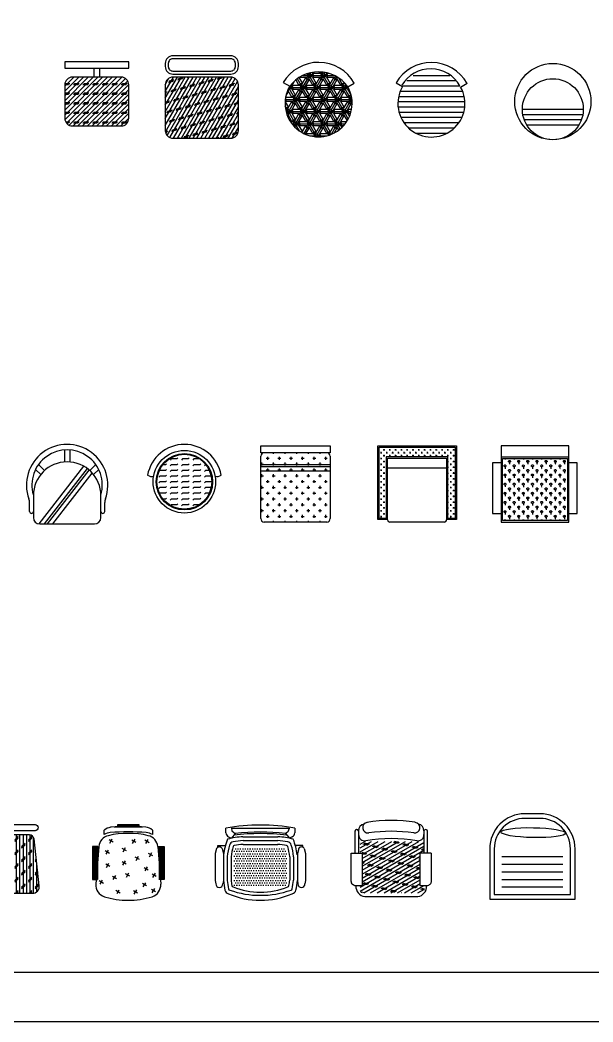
# Model space of a CAD drawing. Header units: inches. Extents: x 3.4 to 45.9, y 14.3 to 39.1.
# Drawn here: x 12.83 to 16.59, y 14.3 to 20.87 of the extents above; entities that cross this region are included whole.
import ezdxf

# ---------------------------------------------------------------- set-up
doc = ezdxf.new("R2010")
doc.units = ezdxf.units.IN
doc.header["$MEASUREMENT"] = 0
for name, color, linetype in [('02', 2, 'Continuous'), ('1', 1, 'Continuous'), ('4', 4, 'Continuous'), ('8', 8, 'Continuous'), ('kadrbm', 4, 'Continuous')]:
    doc.layers.add(name, color=color, linetype=linetype)

# ---------------------------------------------------------------- blocks, each defined once
blk = doc.blocks.new('kadrbm')
at = {"layer": 'kadrbm', "color": 4}
blk.add_lwpolyline([(0, 0), (0, 24.7972), (21, 24.7972), (21, 0), (0, 0)], close=True, dxfattribs=at)
blk.add_lwpolyline([(20.6631, 0.3257), (20.6631, 24.4603), (0.3369, 24.4603), (0.3369, 0.3257), (20.6631, 0.3257)], dxfattribs=at)

msp = doc.modelspace()

# ---------------------------------------------------------------- hatches: boundary and pattern name
at = {"layer": '4'}
h = msp.add_hatch(dxfattribs=at)
h.set_pattern_fill('DOTS', color=256, scale=0.01, style=0)
h.set_pattern_definition([(0, (-20.021928, -0.040743), (0.0079375, 0.015875), [0, -0.015875])])
h.paths.add_polyline_path([(14.5765, 15.4495), (14.237, 15.4495), (14.2292, 15.1981), (14.5843, 15.1981)])
at = {"layer": '8'}
h = msp.add_hatch(dxfattribs=at)
h.set_pattern_fill('CORK', color=256, scale=0.007, angle=45, style=0)
h.set_pattern_definition([(45, (12.818046, 5.23343), (-0.015715448, 0.015715448), []), (180, (12.83376, 5.23343), (-4e-18, -0.06286182), [0.0314309, -0.0314309]), (180, (12.83769, 5.23736), (-4e-18, -0.06286182), [0.0314309, -0.0314309]), (180, (12.84162, 5.24129), (-4e-18, -0.06286182), [0.0314309, -0.0314309])])
h.paths.add_polyline_path([(13.3533, 20.4967), (13.3133, 20.4967), (13.1733, 20.4967, 0.414214), (13.1233, 20.4467), (13.1233, 20.2267, 0.414214), (13.1733, 20.1767), (13.4933, 20.1767, 0.414214), (13.5433, 20.2267), (13.5433, 20.4467, 0.414214), (13.4933, 20.4967)])
h = msp.add_hatch(dxfattribs=at)
h.set_pattern_fill('CORK', color=256, scale=0.007, angle=60, style=0)
h.set_pattern_definition([(60, (12.151728, 5.310008), (-0.019247415, 0.0111125), []), (195, (12.16691, 5.314075), (0.01626984, -0.06071986), [0.0314309, -0.0314309]), (195, (12.169686, 5.31889), (0.01626984, -0.06071986), [0.0314309, -0.0314309]), (195, (12.172464, 5.3237), (0.01626984, -0.06071986), [0.0314309, -0.0314309])])
h.paths.add_polyline_path([(13.8325, 20.4967, 0.414214), (13.7825, 20.4467), (13.7825, 20.1467, 0.414214), (13.8325, 20.0967), (14.2125, 20.0967, 0.414214), (14.2625, 20.1467), (14.2625, 20.4467, 0.414214), (14.2125, 20.4967)])
h = msp.add_hatch(dxfattribs=at)
h.set_pattern_fill('ESCHER', color=256, scale=0.003, angle=60, style=0)
h.set_pattern_definition([(120, (11.344504, 5.30387), (-0.0457201, -0.07918943), [0.08382, -0.00762]), (240, (11.344504, 5.30387), (0.0914401, -7e-08), [0.08382, -0.00762]), (0, (11.344504, 5.30387), (0.04572, 0.0791895), [0.08382, -0.00762]), (120, (11.348314, 5.310465), (-0.0457201, -0.07918943), [0.01524, -0.0762]), (0, (11.348314, 5.310465), (0.04572, 0.0791895), [0.01524, -0.0762]), (120, (11.336884, 5.30387), (-0.0457201, -0.07918943), [0.01524, -0.0762]), (240, (11.336884, 5.30387), (0.0914401, -7e-08), [0.01524, -0.0762]), (0, (11.348314, 5.29727), (0.04572, 0.0791895), [0.01524, -0.0762]), (240, (11.348314, 5.29727), (0.0914401, -7e-08), [0.01524, -0.0762]), (120, (11.329264, 5.27747), (-0.0457201, -0.07918943), [0.01524, -0.0762]), (0, (11.329264, 5.27747), (0.04572, 0.0791895), [0.01524, -0.0762]), (120, (11.374984, 5.30387), (-0.0457201, -0.07918943), [0.01524, -0.0762]), (240, (11.374984, 5.30387), (0.0914401, -7e-08), [0.01524, -0.0762]), (0, (11.329264, 5.33026), (0.04572, 0.0791895), [0.01524, -0.0762]), (240, (11.329264, 5.33026), (0.0914401, -7e-08), [0.01524, -0.0762]), (60, (11.340694, 5.32366), (-0.0914401, 7e-08), [0.05334, -0.0381]), (60, (11.363554, 5.310465), (-0.0914401, 7e-08), [0.05334, -0.0381]), (180, (11.329264, 5.317064), (-0.04572, -0.0791895), [0.05334, -0.0381]), (180, (11.329264, 5.29067), (-0.04572, -0.0791895), [0.05334, -0.0381]), (300, (11.340694, 5.28407), (0.0914401, 7e-08), [0.05334, -0.0381]), (300, (11.363554, 5.29727), (0.0914401, 7e-08), [0.05334, -0.0381])])
h.paths.add_polyline_path([(14.5988, 20.437, 1.730163), (14.98, 20.4333, 0.505688)])
h = msp.add_hatch(dxfattribs=at)
h.set_pattern_fill('CROSS', color=256, scale=0.003, style=0)
h.set_pattern_definition([(0, (11.879083, 4.5472), (0.01905, 0.01905), [0.009525, -0.028575]), (90, (11.883845, 4.542438), (-0.01905, 0.01905), [0.009525, -0.028575])])
h.paths.add_polyline_path([(15.1864, 18.0709), (15.1864, 17.6041), (15.2313, 17.6041), (15.2313, 18.0077), (15.6353, 18.0077), (15.6353, 17.6041), (15.6835, 17.6041), (15.6835, 18.0709)])
h = msp.add_hatch(dxfattribs=at)
h.set_pattern_fill('CROSS', color=256, scale=0.006, style=0)
h.set_pattern_definition([(0, (12.692976, 4.510594), (0.0381, 0.0381), [0.01905, -0.05715]), (90, (12.7025, 4.50107), (-0.0381, 0.0381), [0.01905, -0.05715])])
h.paths.add_polyline_path([(14.8642, 17.9165), (14.4097, 17.9165), (14.4097, 17.6029, 0.414214), (14.4324, 17.5802), (14.8415, 17.5802, 0.414214), (14.8642, 17.6029)])
h.paths.add_polyline_path([(14.8642, 17.9438), (14.4097, 17.9438), (14.4097, 17.9165), (14.8642, 17.9165)])
h.paths.add_polyline_path([(14.8642, 17.9574), (14.4097, 17.9574), (14.4097, 17.9438), (14.8642, 17.9438)])
h.paths.add_polyline_path([(14.8642, 18.012, 0.414214), (14.8415, 18.0347), (14.4324, 18.0347, 0.414214), (14.4097, 18.012), (14.4097, 17.9574), (14.8642, 17.9574)])
h = msp.add_hatch(dxfattribs=at)
h.set_pattern_fill('BLOON2', color=256, scale=0.06, style=0)
h.set_pattern_definition([(71.5651, (11.085047, 4.5682), (-7e-08, 0.059999987), [0.00189738, -0.1878393]), (71.5651, (11.085647, 4.57), (-7e-08, 0.059999987), [0.00189738, -0.1878393]), (45, (11.086247, 4.5718), (0, 0.06000002), [0.00254556, -0.08230722]), (18.4349, (11.088047, 4.5736), (0.120000026, 0.059999904), [0.00189738, -0.1878393]), (18.4349, (11.089847, 4.5742), (0.120000026, 0.059999904), [0.00189738, -0.1878393]), (341.5651, (11.091647, 4.5748), (0.059999987, 7e-08), [0.00189738, -0.1878393]), (341.5651, (11.093447, 4.5742), (0.059999987, 7e-08), [0.00189738, -0.1878393]), (303.6901, (11.095247, 4.5736), (0.060000013, -0.059999945), [0.00216336, -0.21416976]), (303.6901, (11.096447, 4.5718), (0.060000013, -0.059999945), [0.00216336, -0.21416976]), (270, (11.097647, 4.57), (0.06, -0.06), [0.0018, -0.0582]), (270, (11.097647, 4.5682), (0.06, -0.06), [0.0018, -0.0582]), (236.3099, (11.097647, 4.5664), (-0.06000008, -0.119999973), [0.00216336, -0.21416976]), (225, (11.096447, 4.5646), (-7e-18, -0.06000002), [0.00169704, -0.08315574]), (213.6901, (11.095247, 4.5634), (-0.059999945, -0.060000013), [0.00216336, -0.21416976]), (180, (11.093447, 4.5622), (-0.06, -0.06), [0.0012, -0.0588]), (180, (11.091047, 4.5622), (-0.06, -0.06), [0.0012, -0.0588]), (146.3099, (11.089847, 4.5622), (-0.119999973, 0.06000008), [0.00216336, -0.21416976]), (146.3099, (11.088047, 4.5634), (-0.119999973, 0.06000008), [0.00216336, -0.21416976]), (108.4349, (11.086247, 4.5646), (-0.059999904, 0.120000026), [0.00189738, -0.1878393]), (108.4349, (11.085647, 4.5664), (-0.059999904, 0.120000026), [0.00189738, -0.1878393]), (225, (11.091047, 4.5622), (-7e-18, -0.06000002), [0.00084852, -0.08400426]), (315, (11.090447, 4.5616), (0.06000002, -1e-17), [0.00084852, -0.08400426]), (45, (11.091047, 4.561), (0, 0.06000002), [0.00084852, -0.08400426]), (270, (11.092247, 4.5622), (0.06, -0.06), [0.0006, -0.0594]), (270, (11.092247, 4.5616), (0.06, -0.06), [0.0006, -0.0594]), (135, (11.092247, 4.561), (-0.06000002, 0), [0.00084852, -0.08400426]), (270, (11.091647, 4.5616), (0.06, -0.06), [0.0024, -0.0576]), (270, (11.091647, 4.5592), (0.06, -0.06), [0.0018, -0.0582]), (288.4349, (11.091647, 4.5574), (0.059999904, -0.120000026), [0.00189738, -0.1878393]), (255.9638, (11.092247, 4.555601), (6e-08, -0.060000035), [0.00247386, -0.2449125]), (288.4349, (11.091647, 4.5532), (0.059999904, -0.120000026), [0.00189738, -0.1878393]), (251.5651, (11.092247, 4.5514), (7e-08, -0.059999987), [0.00189738, -0.1878393]), (251.5651, (11.121647, 4.5814), (7e-08, -0.059999987), [0.00189738, -0.1878393]), (296.5651, (11.121047, 4.5826), (0.06000008, -0.05999995), [0.00134166, -0.13282242]), (270, (11.121047, 4.585), (0.06, -0.06), [0.0024, -0.0576]), (270, (11.121047, 4.5868), (0.06, -0.06), [0.0018, -0.0582]), (270, (11.121047, 4.5886), (0.06, -0.06), [0.0018, -0.0582]), (270, (11.121047, 4.591), (0.06, -0.06), [0.0024, -0.0576]), (180, (11.121647, 4.591), (-0.06, -0.06), [0.0006, -0.0594]), (0, (11.121647, 4.591), (0.06, 0.06), [0, -0.06]), (270, (11.121647, 4.5916), (0.06, -0.06), [0.0006, -0.0594]), (0, (11.120447, 4.591), (0.06, 0.06), [0.0006, -0.0594]), (0, (11.119847, 4.591), (0.06, 0.06), [0.0006, -0.0594]), (225, (11.120447, 4.5916), (-7e-18, -0.06000002), [0.00084852, -0.08400426]), (108.4349, (11.115047, 4.5958), (-0.059999904, 0.120000026), [0.00189738, -0.1878393]), (108.4349, (11.115647, 4.594), (-0.059999904, 0.120000026), [0.00189738, -0.1878393]), (146.3099, (11.117447, 4.5928), (-0.119999973, 0.06000008), [0.00216336, -0.21416976]), (161.5651, (11.119247, 4.5922), (-0.059999987, -7e-08), [0.00189738, -0.1878393]), (153.4349, (11.120447, 4.5916), (-0.06, 2.4e-08), [0.00134166, -0.13282242]), (206.5651, (11.122847, 4.5922), (-0.05999995, -0.06000008), [0.00134166, -0.13282242]), (198.4349, (11.124647, 4.5928), (-0.120000026, -0.059999904), [0.00189738, -0.1878393]), (225, (11.125847, 4.594), (-7e-18, -0.06000002), [0.00169704, -0.08315574]), (236.3099, (11.127047, 4.5958), (-0.06000008, -0.119999973), [0.00216336, -0.21416976]), (270, (11.127047, 4.5976), (0.06, -0.06), [0.0018, -0.0582]), (270, (11.127047, 4.6), (0.06, -0.06), [0.0024, -0.0576]), (303.6901, (11.125847, 4.6018), (0.060000013, -0.059999945), [0.00216336, -0.21416976]), (315, (11.124647, 4.603), (0.06000002, -1e-17), [0.00169704, -0.08315574]), (341.5651, (11.122847, 4.6036), (0.059999987, 7e-08), [0.00189738, -0.1878393]), (341.5651, (11.121047, 4.6042), (0.059999987, 7e-08), [0.00189738, -0.1878393]), (18.4349, (11.119247, 4.6036), (0.120000026, 0.059999904), [0.00189738, -0.1878393]), (18.4349, (11.117447, 4.603), (0.120000026, 0.059999904), [0.00189738, -0.1878393]), (33.6901, (11.115647, 4.6018), (0.059999945, 0.060000013), [0.00216336, -0.21416976]), (71.5651, (11.115047, 4.6), (-7e-08, 0.059999987), [0.00189738, -0.1878393]), (75.9638, (11.114447, 4.597601), (-6e-08, 0.060000035), [0.00247386, -0.2449125])])
h.paths.add_polyline_path([(15.995, 17.9961), (15.995, 17.5907), (16.4223, 17.5907), (16.4223, 17.9961)])
h = msp.add_hatch(dxfattribs=at)
h.set_pattern_fill('CORK', color=256, scale=0.007, angle=90, style=0)
h.set_pattern_definition([(90, (-1.150316, -1.30482), (-0.022225, 1e-18), []), (225, (-1.1392, -1.29371), (0.04445002, -0.04445002), [0.03143091, -0.03143091]), (225, (-1.1392, -1.28815), (0.04445002, -0.04445002), [0.03143091, -0.03143091]), (225, (-1.1392, -1.282595), (0.04445002, -0.04445002), [0.03143091, -0.03143091])])
h.paths.add_polyline_path([(12.5812, 15.5287, 0.382162), (12.5514, 15.502), (12.5174, 15.1959, 0.447008), (12.5621, 15.146), (12.9115, 15.146, 0.447008), (12.9563, 15.1959), (12.9222, 15.502, 0.382162), (12.8924, 15.5287)])
h = msp.add_hatch(dxfattribs=at)
h.set_pattern_fill('CORK', color=256, scale=0.007, angle=30, style=0)
h.set_pattern_definition([(30, (0.427906, -13.535573), (-0.0111125, 0.019247415), []), (165, (0.443086, -13.53964), (-0.01626984, -0.06071986), [0.03143091, -0.03143091]), (165, (0.4479, -13.53686), (-0.01626984, -0.06071986), [0.03143091, -0.03143091]), (165, (0.45271, -13.534085), (-0.01626984, -0.06071986), [0.03143091, -0.03143091])])
h.paths.add_polyline_path([(15.4559, 15.4098), (15.4797, 15.4098), (15.4797, 15.4866), (15.0603, 15.4866), (15.0603, 15.4098), (15.0749, 15.4098), (15.0749, 15.1954), (15.0603, 15.1954), (15.0603, 15.149), (15.4823, 15.149), (15.4823, 15.1954), (15.4559, 15.1954)])

# ---------------------------------------------------------------- linework, layer by layer
at = {"layer": '02'}
for p, q in [((13.4508, 15.5812), (13.6289, 15.5812)), ((13.4508, 15.5784), (13.4508, 15.5812)), ((13.4724, 15.5955), (13.6081, 15.5955)), ((13.4724, 15.5888), (13.6081, 15.5888)), ((13.6289, 15.5812), (13.6289, 15.5784)), ((13.3129, 15.4536), (13.3129, 15.2367)), ((13.3183, 15.4536), (13.3183, 15.2367)), ((13.3245, 15.4536), (13.3245, 15.2367)), ((13.3313, 15.4536), (13.3313, 15.2367)), ((13.338, 15.4536), (13.338, 15.2367)), ((13.7418, 15.4536), (13.7418, 15.2367)), ((13.7485, 15.4536), (13.7485, 15.2367)), ((13.7552, 15.4536), (13.7552, 15.2367)), ((13.7615, 15.4536), (13.7615, 15.2367)), ((13.7668, 15.4536), (13.7668, 15.2367))]:
    msp.add_line(p, q, dxfattribs=at)
at = {"layer": '1'}
for p, q in [((13.8652, 18), (13.8586, 17.9934)), ((13.9402, 18), (13.9336, 17.9934)), ((13.7836, 17.9559), (13.7669, 17.9559)), ((13.7902, 17.9625), (13.7836, 17.9559)), ((13.8211, 17.9934), (13.8145, 17.9867)), ((13.8211, 17.9559), (13.8145, 17.9492)), ((13.8586, 17.9934), (13.8211, 17.9934)), ((13.8586, 17.9559), (13.8211, 17.9559)), ((13.8652, 17.9625), (13.8586, 17.9559)), ((13.8961, 17.9934), (13.8895, 17.9867)), ((13.8961, 17.9559), (13.8895, 17.9492)), ((13.9336, 17.9934), (13.8961, 17.9934)), ((13.9336, 17.9559), (13.8961, 17.9559)), ((13.9402, 17.9625), (13.9336, 17.9559)), ((13.9711, 17.9934), (13.9645, 17.9867)), ((13.9711, 17.9559), (13.9645, 17.9492)), ((14.0086, 17.9934), (13.9711, 17.9934)), ((14.0086, 17.9559), (13.9711, 17.9559)), ((14.0087, 17.9934), (14.0086, 17.9934)), ((14.0152, 17.9625), (14.0086, 17.9559)), ((14.0461, 17.9559), (14.0395, 17.9492)), ((14.0492, 17.9559), (14.0461, 17.9559)), ((13.7461, 17.8809), (13.7395, 17.8742)), ((13.7461, 17.9184), (13.7424, 17.9146)), ((13.7836, 17.9184), (13.7461, 17.9184)), ((13.7836, 17.8809), (13.7461, 17.8809)), ((13.7902, 17.925), (13.7836, 17.9184)), ((13.7902, 17.8875), (13.7836, 17.8809)), ((13.8211, 17.9184), (13.8145, 17.9117)), ((13.8211, 17.8809), (13.8145, 17.8742)), ((13.8586, 17.9184), (13.8211, 17.9184)), ((13.8586, 17.8809), (13.8211, 17.8809)), ((13.8652, 17.925), (13.8586, 17.9184)), ((13.8652, 17.8875), (13.8586, 17.8809)), ((13.8961, 17.9184), (13.8895, 17.9117)), ((13.8961, 17.8809), (13.8895, 17.8742)), ((13.9336, 17.9184), (13.8961, 17.9184)), ((13.9336, 17.8809), (13.8961, 17.8809)), ((13.9402, 17.925), (13.9336, 17.9184)), ((13.9402, 17.8875), (13.9336, 17.8809)), ((13.9711, 17.9184), (13.9645, 17.9117)), ((13.9711, 17.8809), (13.9645, 17.8742)), ((14.0086, 17.9184), (13.9711, 17.9184)), ((14.0086, 17.8809), (13.9711, 17.8809)), ((14.0152, 17.925), (14.0086, 17.9184)), ((14.0152, 17.8875), (14.0086, 17.8809)), ((14.0461, 17.9184), (14.0395, 17.9117)), ((14.0461, 17.8809), (14.0395, 17.8742)), ((14.072, 17.9184), (14.0461, 17.9184)), ((14.0836, 17.8809), (14.0461, 17.8809)), ((14.0841, 17.8814), (14.0836, 17.8809)), ((13.7461, 17.8434), (13.7395, 17.8367)), ((13.7461, 17.8059), (13.7395, 17.7992)), ((13.7836, 17.8434), (13.7461, 17.8434)), ((13.7836, 17.8059), (13.7461, 17.8059)), ((13.7902, 17.85), (13.7836, 17.8434)), ((13.7902, 17.8125), (13.7836, 17.8059)), ((13.8211, 17.8434), (13.8145, 17.8367)), ((13.8211, 17.8059), (13.8145, 17.7992)), ((13.8586, 17.8434), (13.8211, 17.8434)), ((13.8586, 17.8059), (13.8211, 17.8059)), ((13.8652, 17.85), (13.8586, 17.8434)), ((13.8652, 17.8125), (13.8586, 17.8059)), ((13.8961, 17.8434), (13.8895, 17.8367)), ((13.8961, 17.8059), (13.8895, 17.7992)), ((13.9336, 17.8434), (13.8961, 17.8434)), ((13.9336, 17.8059), (13.8961, 17.8059)), ((13.9402, 17.85), (13.9336, 17.8434)), ((13.9402, 17.8125), (13.9336, 17.8059)), ((13.9711, 17.8434), (13.9645, 17.8367)), ((13.9711, 17.8059), (13.9645, 17.7992)), ((14.0086, 17.8434), (13.9711, 17.8434)), ((14.0086, 17.8059), (13.9711, 17.8059)), ((14.0152, 17.85), (14.0086, 17.8434)), ((14.0152, 17.8125), (14.0086, 17.8059)), ((14.0461, 17.8434), (14.0395, 17.8367)), ((14.0461, 17.8059), (14.0395, 17.7992)), ((14.0836, 17.8434), (14.0461, 17.8434)), ((14.0836, 17.8059), (14.0461, 17.8059)), ((14.088, 17.8477), (14.0836, 17.8434)), ((14.084, 17.8062), (14.0836, 17.8059)), ((13.7461, 17.7684), (13.7452, 17.7674)), ((13.7836, 17.7684), (13.7461, 17.7684)), ((13.7902, 17.775), (13.7836, 17.7684)), ((13.7902, 17.7375), (13.7836, 17.7309)), ((13.8211, 17.7684), (13.8145, 17.7617)), ((13.8586, 17.7684), (13.8211, 17.7684)), ((13.8652, 17.775), (13.8586, 17.7684)), ((13.8652, 17.7375), (13.8586, 17.7309)), ((13.8961, 17.7684), (13.8895, 17.7617)), ((13.9336, 17.7684), (13.8961, 17.7684)), ((13.9402, 17.775), (13.9336, 17.7684)), ((13.9402, 17.7375), (13.9336, 17.7309)), ((13.9711, 17.7684), (13.9645, 17.7617)), ((14.0086, 17.7684), (13.9711, 17.7684)), ((14.0152, 17.775), (14.0086, 17.7684)), ((14.0152, 17.7375), (14.0086, 17.7309)), ((14.0461, 17.7684), (14.0395, 17.7617)), ((14.0713, 17.7684), (14.0461, 17.7684)), ((13.7836, 17.7309), (13.7681, 17.7309)), ((13.8211, 17.7309), (13.8145, 17.7242)), ((13.8211, 17.6934), (13.8168, 17.689)), ((13.8586, 17.7309), (13.8211, 17.7309)), ((13.8586, 17.6934), (13.8211, 17.6934)), ((13.8652, 17.7), (13.8586, 17.6934)), ((13.8961, 17.7309), (13.8895, 17.7242)), ((13.8961, 17.6934), (13.8895, 17.6867)), ((13.9336, 17.7309), (13.8961, 17.7309)), ((13.9336, 17.6934), (13.8961, 17.6934)), ((13.9402, 17.7), (13.9336, 17.6934)), ((13.9711, 17.7309), (13.9645, 17.7242)), ((13.9711, 17.6934), (13.9645, 17.6867)), ((14.0086, 17.7309), (13.9711, 17.7309)), ((14.0063, 17.6934), (13.9711, 17.6934)), ((14.0152, 17.7), (14.0137, 17.6985)), ((14.0461, 17.7309), (14.0395, 17.7242)), ((14.0479, 17.7309), (14.0461, 17.7309))]:
    msp.add_line(p, q, dxfattribs=at)
at = {"layer": '4'}
for p, q in [((13.5433, 20.5967), (13.1233, 20.5967)), ((13.1233, 20.5967), (13.1233, 20.5567)), ((13.5433, 20.5567), (13.5433, 20.5967)), ((13.1233, 20.5567), (13.5433, 20.5567)), ((13.4933, 20.4967), (13.1733, 20.4967)), ((13.3133, 20.5567), (13.3133, 20.4967)), ((13.3533, 20.4967), (13.3533, 20.5567)), ((15.4087, 20.5084), (15.6488, 20.5084)), ((13.1233, 20.4467), (13.1233, 20.2267)), ((13.5433, 20.2267), (13.5433, 20.4467)), ((14.5567, 20.4613), (14.5988, 20.437)), ((14.98, 20.4333), (15.0222, 20.4576)), ((15.297, 20.46), (15.3391, 20.4356)), ((15.3416, 20.4397), (15.7158, 20.4397)), ((15.3678, 20.474), (15.6896, 20.474)), ((15.7204, 20.432), (15.7625, 20.4563)), ((15.3138, 20.371), (15.7436, 20.371)), ((15.3243, 20.4053), (15.7331, 20.4053)), ((15.3091, 20.3366), (15.7483, 20.3366)), ((15.3098, 20.3023), (15.7476, 20.3023)), ((15.316, 20.268), (15.7415, 20.268)), ((15.3281, 20.2336), (15.7293, 20.2336)), ((16.1253, 20.2866), (16.5253, 20.2866)), ((16.1282, 20.2527), (16.5224, 20.2527)), ((13.1733, 20.1767), (13.4933, 20.1767)), ((15.3475, 20.1993), (15.7099, 20.1993)), ((16.1371, 20.2188), (16.5134, 20.2188)), ((16.1531, 20.1848), (16.4974, 20.1848)), ((15.3767, 20.1649), (15.6807, 20.1649)), ((15.4239, 20.1306), (15.6335, 20.1306)), ((14.4097, 18.0802), (14.8642, 18.0802)), ((14.4097, 18.0347), (14.4097, 18.0802)), ((14.8642, 18.0802), (14.8642, 18.0347)), ((15.177, 18.0802), (15.6931, 18.0802)), ((15.177, 17.5963), (15.177, 18.0802)), ((15.6931, 18.0802), (15.6931, 17.5963)), ((16.4301, 18.0802), (15.9857, 18.0802)), ((15.9857, 18.0802), (15.9857, 17.5802)), ((16.4301, 17.5802), (16.4301, 18.0802)), ((13.1209, 18.0527), (13.1209, 17.974)), ((13.1566, 18.0527), (13.1566, 17.974)), ((14.8642, 18.0347), (14.4097, 18.0347)), ((14.4097, 17.6029), (14.4097, 18.012)), ((14.8642, 18.012), (14.8642, 17.6029)), ((15.2415, 17.9995), (15.6286, 17.9995)), ((15.2415, 17.5952), (15.2415, 17.9995)), ((15.6286, 17.9995), (15.6286, 17.5952)), ((16.4301, 18.0061), (15.9857, 18.0061)), ((12.9898, 17.9172), (12.9506, 17.9564)), ((12.9553, 17.5675), (13.2485, 17.9457)), ((13.3269, 17.9564), (13.2877, 17.9172)), ((14.4097, 17.9574), (14.8642, 17.9574)), ((14.4097, 17.9438), (14.8642, 17.9438)), ((15.2415, 17.935), (15.6286, 17.935)), ((15.9857, 17.9691), (15.9301, 17.9691)), ((15.9301, 17.9691), (15.9301, 17.6357)), ((16.4857, 17.9691), (16.4301, 17.9691)), ((16.4857, 17.6357), (16.4857, 17.9691)), ((12.9653, 17.8911), (12.9316, 17.9248)), ((12.9899, 17.5672), (13.2715, 17.9306)), ((13.0108, 17.5672), (13.2844, 17.9202)), ((13.0456, 17.5672), (13.3041, 17.9007)), ((13.3458, 17.9248), (13.3122, 17.8911)), ((14.4097, 17.9165), (14.8642, 17.9165)), ((12.9171, 17.7531), (12.9171, 17.6101)), ((13.3604, 17.6101), (13.3604, 17.7531)), ((12.8921, 17.6493), (12.8921, 17.7075)), ((13.3854, 17.6493), (13.3854, 17.7075)), ((15.9301, 17.6357), (15.9857, 17.6357)), ((16.4301, 17.6357), (16.4857, 17.6357)), ((12.96, 17.5672), (13.3175, 17.5672)), ((14.8415, 17.5802), (14.4324, 17.5802)), ((15.2415, 17.5963), (15.177, 17.5963)), ((15.6136, 17.5802), (15.2565, 17.5802)), ((15.6931, 17.5963), (15.6286, 17.5963)), ((15.9857, 17.5802), (16.4301, 17.5802)), ((13.4724, 15.5964), (13.6081, 15.5964)), ((13.4724, 15.5812), (13.4724, 15.5964)), ((13.6081, 15.5964), (13.6081, 15.5812)), ((14.181, 15.5427), (14.18, 15.5729)), ((14.2181, 15.5729), (14.5954, 15.5729)), ((14.2181, 15.5729), (14.2196, 15.5548)), ((14.5954, 15.5729), (14.595, 15.5679)), ((14.6335, 15.5729), (14.6325, 15.5427)), ((13.3818, 15.532), (13.3818, 15.5607)), ((13.698, 15.5607), (13.698, 15.532)), ((14.1977, 15.5167), (14.2162, 15.5076)), ((14.2416, 15.5378), (14.2162, 15.5076)), ((14.2196, 15.5548), (14.2416, 15.5378)), ((14.2924, 15.5161), (14.521, 15.5161)), ((14.5835, 15.5468), (14.5718, 15.5378)), ((14.5718, 15.5378), (14.5972, 15.5076)), ((14.6158, 15.5167), (14.5972, 15.5076)), ((15.0268, 15.5526), (15.0268, 15.4098)), ((15.0511, 15.5526), (15.0511, 15.4098)), ((15.4797, 15.5526), (15.4797, 15.4098)), ((15.5035, 15.4098), (15.5035, 15.5526)), ((13.3053, 15.4536), (13.3053, 15.2367)), ((13.3413, 15.4536), (13.3053, 15.4536)), ((13.3467, 15.4522), (13.3271, 15.2062)), ((13.4411, 15.4807), (13.4136, 15.4965)), ((13.4194, 15.4748), (13.4353, 15.5023)), ((13.5279, 15.4241), (13.5004, 15.44)), ((13.5062, 15.4183), (13.522, 15.4458)), ((13.5903, 15.4786), (13.5628, 15.4944)), ((13.5686, 15.4727), (13.5845, 15.5002)), ((13.677, 15.4775), (13.6495, 15.4934)), ((13.6553, 15.4717), (13.6706, 15.4981)), ((13.7331, 15.4522), (13.7527, 15.2062)), ((13.7385, 15.4536), (13.7744, 15.4536)), ((13.7744, 15.4536), (13.7744, 15.2367)), ((14.119, 15.4407), (14.1103, 15.4075)), ((14.1273, 15.4583), (14.1772, 15.4583)), ((14.1273, 15.4501), (14.1273, 15.4583)), ((14.1557, 15.4407), (14.1644, 15.4075)), ((14.2932, 15.4911), (14.5203, 15.4911)), ((14.2937, 15.4661), (14.5203, 15.4661)), ((14.6861, 15.4583), (14.6363, 15.4583)), ((14.6578, 15.4407), (14.6491, 15.4075)), ((14.6861, 15.4501), (14.6861, 15.4583)), ((14.6945, 15.4407), (14.7032, 15.4075)), ((13.4168, 15.4078), (13.3893, 15.4237)), ((13.3951, 15.402), (13.411, 15.4295)), ((13.6135, 15.3675), (13.586, 15.3834)), ((13.5918, 15.3617), (13.6077, 15.3892)), ((13.7003, 15.3908), (13.6728, 15.4066)), ((13.6786, 15.385), (13.6944, 15.4125)), ((14.1103, 15.4075), (14.1103, 15.2297)), ((14.1644, 15.4075), (14.1644, 15.2297)), ((14.1894, 15.3853), (14.1894, 15.2316)), ((14.2144, 15.3841), (14.2144, 15.233)), ((14.5991, 15.3841), (14.5991, 15.233)), ((14.6241, 15.3843), (14.6241, 15.2316)), ((14.6491, 15.4075), (14.6491, 15.2297)), ((14.7032, 15.4075), (14.7032, 15.2297)), ((15.991, 15.3873), (16.391, 15.3873)), ((13.4192, 15.321), (13.3917, 15.3369)), ((13.3975, 15.3152), (13.4134, 15.3427)), ((13.5268, 15.3373), (13.4993, 15.3532)), ((13.5051, 15.3315), (13.521, 15.359)), ((13.6715, 15.2981), (13.644, 15.314)), ((13.6498, 15.2923), (13.6657, 15.3198)), ((15.991, 15.3373), (16.391, 15.3373)), ((13.4633, 15.2412), (13.4358, 15.2571)), ((13.4416, 15.2354), (13.4575, 15.2629)), ((13.55, 15.2575), (13.5225, 15.2734)), ((13.5283, 15.2517), (13.5442, 15.2792)), ((13.7235, 15.2554), (13.696, 15.2713)), ((13.7018, 15.2496), (13.7177, 15.2771)), ((15.991, 15.2873), (16.391, 15.2873)), ((13.3053, 15.2367), (13.3384, 15.2367)), ((13.3765, 15.2111), (13.349, 15.2269)), ((13.3548, 15.2052), (13.3707, 15.2327)), ((13.66, 15.194), (13.6325, 15.2099)), ((13.6383, 15.1882), (13.6542, 15.2157)), ((13.6974, 15.1501), (13.7133, 15.1776)), ((13.7744, 15.2367), (13.7413, 15.2367)), ((14.1103, 15.2297), (14.1142, 15.2075)), ((14.1644, 15.2297), (14.1604, 15.2075)), ((14.6491, 15.2297), (14.653, 15.2075)), ((14.7032, 15.2297), (14.6992, 15.2075)), ((15.991, 15.2373), (16.391, 15.2373)), ((15.991, 15.1873), (16.391, 15.1873)), ((13.4865, 15.1476), (13.459, 15.1634)), ((13.4662, 15.1441), (13.4807, 15.1692)), ((13.6011, 15.1465), (13.5736, 15.1624)), ((13.5794, 15.1407), (13.5952, 15.1682)), ((13.7191, 15.1559), (13.6916, 15.1717))]:
    msp.add_line(p, q, dxfattribs=at)
for points in [[(13.8325, 20.5167), (14.2125, 20.5167, 0.414214), (14.2625, 20.5667), (14.2625, 20.5867, 0.414214), (14.2125, 20.6367), (13.8325, 20.6367, 0.414214), (13.7825, 20.5867), (13.7825, 20.5667, 0.414214)], [(13.8325, 20.5367), (14.2125, 20.5367, 0.414214), (14.2425, 20.5667), (14.2425, 20.5867, 0.414214), (14.2125, 20.6167), (13.8325, 20.6167, 0.414214), (13.8025, 20.5867), (13.8025, 20.5667, 0.414214)], [(14.2125, 20.0967, 0.414214), (14.2625, 20.1467), (14.2625, 20.4467, 0.414214), (14.2125, 20.4967), (13.8325, 20.4967, 0.414214), (13.7825, 20.4467), (13.7825, 20.1467, 0.414214), (13.8325, 20.0967)], [(15.911, 15.1073), (16.471, 15.1073), (16.471, 15.4373, 0.414214), (16.241, 15.6673), (16.141, 15.6673, 0.414214), (15.911, 15.4373)], [(15.941, 15.1373), (16.441, 15.1373), (16.441, 15.4373, 0.414214), (16.241, 15.6373), (16.141, 15.6373, 0.414214), (15.941, 15.4373)], [(12.5453, 15.556, -1), (12.5453, 15.596), (12.9283, 15.596, -1), (12.9283, 15.556)], [(12.5174, 15.1959, 0.447008), (12.5621, 15.146), (12.9115, 15.146, 0.447008), (12.9563, 15.1959), (12.9222, 15.502, 0.382162), (12.8924, 15.5287), (12.5812, 15.5287, 0.382162), (12.5514, 15.502)]]:
    msp.add_lwpolyline(points, format="xyb", close=True, dxfattribs=at)
for points in [[(14.1099, 17.8798, 0.198912), (14.1493, 17.8867, 0.8391), (13.6667, 17.8867, 0.198912), (13.7061, 17.8798)], [(15.003, 15.4098), (15.0749, 15.4098), (15.0749, 15.1954), (15.033, 15.1954, -0.414214), (15.003, 15.2254), (15.003, 15.4098)], [(15.5273, 15.4098), (15.5273, 15.2254, -0.414214), (15.4973, 15.1954), (15.4559, 15.1954), (15.4559, 15.4098)]]:
    msp.add_lwpolyline(points, format="xyb", dxfattribs=at)
for points in [[(15.1864, 18.0709), (15.6835, 18.0709), (15.6835, 17.6041), (15.6353, 17.6041), (15.6353, 18.0077), (15.2313, 18.0077), (15.2313, 17.6041), (15.1864, 17.6041)], [(15.995, 17.9961), (16.4223, 17.9961), (16.4223, 17.5907), (15.995, 17.5907)]]:
    msp.add_lwpolyline(points, close=True, dxfattribs=at)
for points in [[(15.5273, 15.4098), (15.4559, 15.4098)], [(15.0911, 15.124), (15.4392, 15.124)]]:
    msp.add_lwpolyline(points, dxfattribs=at)
for centre, radius in [((16.3253, 20.3366), 0.25), ((16.3253, 20.2866), 0.2), ((13.908, 17.8442), 0.205), ((13.908, 17.8442), 0.185), ((13.908, 17.8442), 0.18)]:
    msp.add_circle(centre, radius, dxfattribs=at)
for centre, radius, start, end in [((14.7884, 20.3253), 0.2686, 29.46963, 149.59689), ((15.5287, 20.324), 0.2686, 29.46963, 149.59689), ((13.1733, 20.4467), 0.05, 90, 180), ((13.4933, 20.4467), 0.05, 0, 90), ((14.7881, 20.2949), 0.2367, 35.80326, 143.10401), ((15.5242, 20.3317), 0.22, 29.39952, 149.50776), ((14.7884, 20.3253), 0.22, 149.50776, 29.39952), ((15.5287, 20.324), 0.22, 149.50776, 29.39952), ((13.1733, 20.2267), 0.05, 180, 270), ((13.4933, 20.2267), 0.05, 270, 0), ((13.1387, 17.8224), 0.2668, 340.14491, 199.85472), ((13.1387, 17.8224), 0.231, 343.58178, 196.41821), ((14.4324, 18.012), 0.0227, 90, 180), ((14.8415, 18.012), 0.0227, 0, 90), ((13.1387, 17.7531), 0.2216, 0, 180), ((12.8205, 17.7075), 0.0715, 0, 19.8549), ((13.4569, 17.7075), 0.0715, 160.14509, 180), ((12.9046, 17.6493), 0.0125, 180, 0), ((12.96, 17.6101), 0.0429, 180, 270), ((13.3175, 17.6101), 0.0429, 270, 0), ((13.3729, 17.6493), 0.0125, 180, 0), ((14.4324, 17.6029), 0.0227, 180, 270), ((14.8415, 17.6029), 0.0227, 270, 0), ((15.2565, 17.5952), 0.015, 180, 270), ((15.6136, 17.5952), 0.015, 270, 0), ((13.4416, 15.4783), 0.1018, 99.72245, 125.98481), ((13.5399, 14.1753), 1.4081, 85.295, 94.705), ((13.6494, 15.505), 0.0739, 48.91403, 85.37871), ((14.4067, 14.2988), 1.2941, 79.90724, 100.09276), ((15.0929, 15.5584), 0.0423, 98.6286, 183.49364), ((15.1124, 15.5765), 0.0351, 98.47116, 278.45749), ((15.2654, 14.6478), 0.9763, 80.70538, 99.40818), ((15.4179, 15.5765), 0.0351, 261.52885, 81.52884), ((15.4374, 15.5584), 0.0423, 356.50636, 81.3714), ((13.4264, 15.4459), 0.08, 103.08548, 175.44957), ((13.4423, 15.3973), 0.1477, 97.96904, 114.19267), ((13.5399, 14.9578), 0.5811, 76.91452, 103.08548), ((13.5399, 14.0775), 1.4709, 85.39659, 94.60341), ((13.6535, 15.4531), 0.0906, 60.6138, 87.22449), ((13.6533, 15.4459), 0.08, 4.55043, 76.91452), ((14.2109, 15.5436), 0.03, 181.87767, 243.88255), ((14.3113, 15.0596), 0.457, 92.36024, 105.27874), ((14.4067, 13.9309), 1.6066, 83.80883, 96.19117), ((14.4067, 13.9397), 1.6066, 84.10172, 95.89828), ((14.5022, 15.0596), 0.457, 74.72126, 87.63976), ((14.5651, 15.5705), 0.03, 307.71579, 354.98833), ((14.6025, 15.5436), 0.03, 296.11745, 358.12233), ((15.0389, 15.5524), 0.0122, 16.36234, 178.84546), ((15.0916, 15.5305), 0.0405, 180, 279.84365), ((15.2654, 14.5287), 0.9763, 80.15635, 99.84365), ((15.2654, 14.5525), 1.0001, 81.52885, 98.47114), ((15.4392, 15.5305), 0.0405, 260.15635, 0), ((15.4914, 15.5524), 0.0122, 1.15454, 163.63766), ((14.1373, 15.4275), 0.0226, 35.61401, 144.38599), ((14.5861, 15.3484), 0.4235, 158.96419, 173.37943), ((14.5861, 15.3484), 0.3985, 163.36634, 174.54312), ((14.233, 15.4538), 0.03, 101.22123, 163.36634), ((14.5861, 15.3484), 0.3735, 163.84224, 174.35845), ((14.3113, 15.0596), 0.432, 92.45619, 101.22123), ((14.237, 15.4495), 0.01, 100.7852, 163.84224), ((14.3113, 15.0596), 0.407, 92.53237, 100.7852), ((14.2932, 15.4811), 0.01, 90, 92.45619), ((14.2937, 15.4561), 0.01, 90, 92.53237), ((14.5022, 15.0596), 0.407, 79.2148, 87.54381), ((14.5203, 15.4811), 0.01, 87.54381, 90), ((14.5022, 15.0596), 0.432, 78.77877, 87.54381), ((14.5765, 15.4495), 0.01, 16.15776, 79.2148), ((14.2274, 15.3484), 0.3735, 5.64155, 16.15776), ((14.5804, 15.4538), 0.03, 16.63366, 78.77877), ((14.2274, 15.3484), 0.3985, 5.60312, 16.63366), ((14.2274, 15.3484), 0.4235, 6.62057, 21.03581), ((14.6761, 15.4275), 0.0226, 35.61401, 144.38599), ((14.1994, 15.3853), 0.01, 174.54312, 180), ((14.2244, 15.3841), 0.01, 174.35845, 180), ((14.5891, 15.3841), 0.01, 0, 5.64155), ((14.5941, 15.3843), 0.03, 0, 5.60312), ((13.4068, 15.1999), 0.08, 175.44957, 252.88787), ((13.6729, 15.1999), 0.08, 287.11213, 4.55043), ((14.1373, 15.2078), 0.0231, 180.75656, 359.24344), ((14.8561, 15.3028), 0.6956, 186.02978, 191.28827), ((14.1994, 15.2316), 0.01, 180, 186.18762), ((14.8561, 15.3028), 0.6706, 186.18762, 191.00038), ((14.2077, 15.1768), 0.01, 191.00038, 258.59116), ((14.2244, 15.233), 0.01, 180, 186.30826), ((14.8561, 15.3028), 0.6456, 186.30826, 189.48576), ((14.2292, 15.1981), 0.01, 189.48576, 259.57863), ((14.4067, 15.6194), 0.467, 247.41757, 292.58243), ((14.5843, 15.1981), 0.01, 280.42137, 350.51424), ((13.9574, 15.3028), 0.6456, 350.51424, 353.69174), ((14.5891, 15.233), 0.01, 353.69174, 0), ((14.6058, 15.1768), 0.01, 281.40884, 348.99962), ((13.9574, 15.3028), 0.6706, 348.99962, 353.81238), ((14.6141, 15.2316), 0.01, 353.81238, 0), ((13.9574, 15.3028), 0.6956, 348.71173, 353.97022), ((14.6761, 15.2078), 0.0231, 180.75656, 359.24344), ((15.1018, 15.1921), 0.0689, 177.2156, 261.03226), ((15.4285, 15.1921), 0.0689, 278.96774, 2.7844), ((13.5399, 15.632), 0.5321, 252.88787, 287.11213), ((14.2034, 15.1725), 0.03, 191.28827, 258.40196), ((14.4067, 15.6295), 0.5295, 246.70778, 293.29222), ((14.4067, 15.7408), 0.6081, 250.69287, 289.30713), ((14.6101, 15.1725), 0.03, 281.59804, 348.71173)]:
    msp.add_arc(centre, radius, start, end, dxfattribs=at)
msp.add_ellipse((16.1968, 15.5437), major_axis=(-0.2125, 0.0042), ratio=0.152859, dxfattribs=at)

# ---------------------------------------------------------------- block references
at = {"layer": 'kadrbm'}
msp.add_blockref('kadrbm', (3.4253, 14.3025), dxfattribs=at)

doc.saveas('drawing.dxf')
